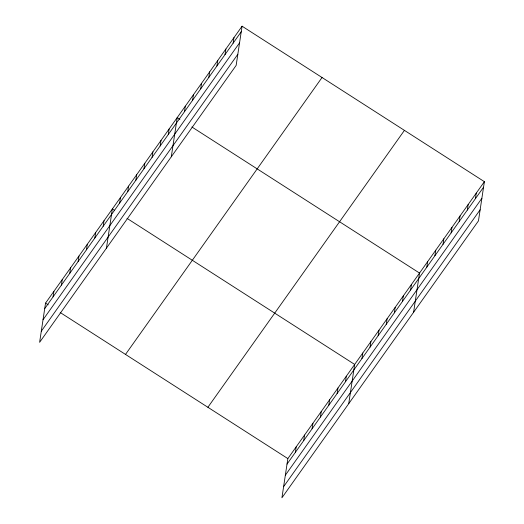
<?xml version="1.0" encoding="UTF-8"?>
<svg xmlns="http://www.w3.org/2000/svg" width="524" height="524" viewBox="0 0 524 524"><rect width="100%" height="100%" fill="white"/><g stroke="black" fill="none" stroke-linecap="round" stroke-linejoin="round"><path stroke-width="0.79" d="M242.075 26.2L45.542 303.114L39.614 342.323L236.147 65.408L242.075 26.2L484.386 181.677L478.458 220.886L281.925 497.8L287.853 458.592L484.386 181.677M53.062 296.866L53.9 291.344M61.413 285.095L62.251 279.574M69.764 273.325L70.602 267.803M78.122 261.555L78.954 256.039M86.473 249.791L87.305 244.269M94.824 238.02L95.663 232.499M103.176 226.25L104.014 220.728M106.438 248.166L112.365 208.965L114.363 210.242M119.636 203.057L120.474 197.541M127.745 191.64L128.577 186.118M135.854 180.217L136.685 174.695M143.956 168.793L144.794 163.272M152.065 157.37L152.897 151.849M160.174 145.947L161.006 140.425M168.276 134.524L169.114 129.002M171.289 156.787L177.223 117.579L179.889 119.289M184.494 111.678L185.326 106.156M192.603 100.254L193.435 94.733M200.705 88.831L201.543 83.316M208.814 77.408L209.646 71.893M216.923 65.985L217.755 60.47M225.025 54.568L225.864 49.046M233.134 43.145L233.966 37.623M295.372 452.343L296.204 446.821M303.724 440.573L304.555 435.058M312.075 428.809L312.913 423.287M320.426 417.039L321.264 411.517M328.784 405.268L329.616 399.746M337.135 393.498L337.967 387.983M345.486 381.734L346.325 376.212M348.742 403.65L354.676 364.442L127.024 218.37M361.946 358.54L362.778 353.019M370.055 347.117L370.887 341.596M378.158 335.694L378.996 330.172M386.267 324.271L387.105 318.749M394.376 312.848L395.207 307.333M402.478 301.424L403.316 295.909M410.587 290.001L411.425 284.486M413.6 312.271L419.528 273.063L191.882 126.985M426.805 267.161L427.636 261.64M434.907 255.738L435.745 250.217M443.016 244.315L443.848 238.793M451.125 232.892L451.957 227.37M459.227 221.469L460.065 215.947M467.336 210.045L468.174 204.524M475.445 198.622L476.277 193.101M44.71 308.629L241.243 31.722M43.027 319.751L239.56 42.837M41.298 331.201L237.831 54.293M125.505 354.421L322.037 77.506M207.89 407.286L404.423 130.371M287.021 464.113L483.554 187.199M285.338 475.229L481.87 198.314M283.602 486.685L480.135 209.77M45.542 303.114L48.208 304.824M60.201 312.52L287.853 458.592"/></g></svg>
